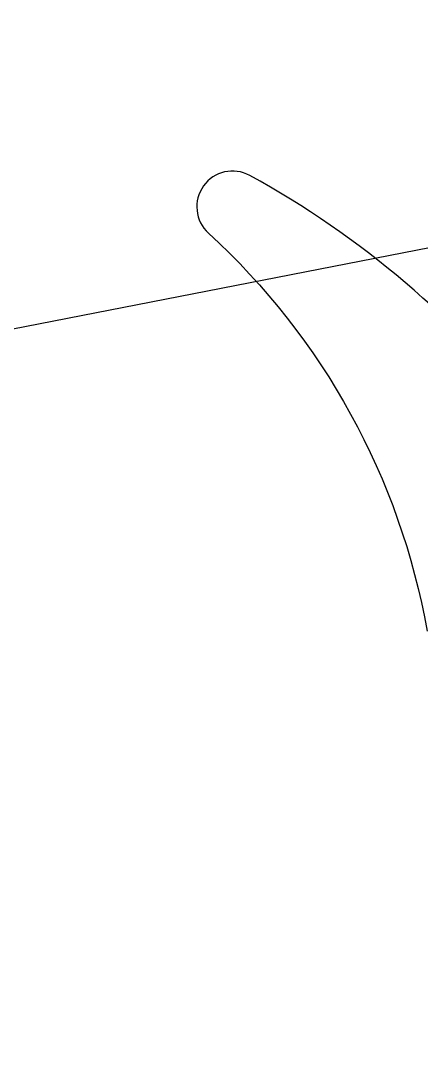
# Model space of a CAD drawing. Header units: millimetres. Extents: x 0 to 8967983, y -224399 to 13801.
# Drawn here: x 71335.67 to 71339.09, y -193465.4 to -193456.59 of the extents above; entities that cross this region are included whole.
import ezdxf

# ---------------------------------------------------------------- set-up
doc = ezdxf.new("R2010")
doc.units = ezdxf.units.MM
doc.header["$LTSCALE"] = 10
doc.layers.add('Архитектура', color=251, linetype='Continuous')

msp = doc.modelspace()

# ---------------------------------------------------------------- linework, layer by layer
at = {"layer": 'Архитектура', "lineweight": 25, "transparency": 33554684}
msp.add_line((71344.1286, -193457.5666), (69289.4147, -193858.3668), dxfattribs=at)
msp.add_line((71344.1286, -193457.5666), (69289.4147, -193858.3668), dxfattribs=at)
msp.add_line((71344.1286, -193457.5666), (69289.4147, -193858.3668), dxfattribs=at)
msp.add_line((71344.1286, -193457.5666), (69289.4147, -193858.3668), dxfattribs=at)
msp.add_line((71344.1286, -193457.5666), (69289.4147, -193858.3668), dxfattribs=at)
msp.add_line((71344.1286, -193457.5666), (69289.4147, -193858.3668), dxfattribs=at)
msp.add_line((71344.1286, -193457.5666), (69289.4147, -193858.3668), dxfattribs=at)
msp.add_line((71344.1286, -193457.5666), (69289.4147, -193858.3668), dxfattribs=at)
msp.add_line((71344.1286, -193457.5666), (69289.4147, -193858.3668), dxfattribs=at)
msp.add_line((71344.1286, -193457.5666), (69289.4147, -193858.3668), dxfattribs=at)
msp.add_line((71344.1286, -193457.5666), (69289.4147, -193858.3668), dxfattribs=at)
msp.add_line((71344.1286, -193457.5666), (69289.4147, -193858.3668), dxfattribs=at)
msp.add_line((71344.1286, -193457.5666), (69289.4147, -193858.3668), dxfattribs=at)
msp.add_line((71344.1286, -193457.5666), (69289.4147, -193858.3668), dxfattribs=at)
msp.add_line((71344.1286, -193457.5666), (69289.4147, -193858.3668), dxfattribs=at)
msp.add_line((71344.1286, -193457.5666), (69289.4147, -193858.3668), dxfattribs=at)
msp.add_line((71344.1286, -193457.5666), (69289.4147, -193858.3668), dxfattribs=at)
msp.add_line((71344.1286, -193457.5666), (69289.4147, -193858.3668), dxfattribs=at)
msp.add_line((71344.1286, -193457.5666), (69289.4147, -193858.3668), dxfattribs=at)
msp.add_line((71344.1286, -193457.5666), (69289.4147, -193858.3668), dxfattribs=at)
msp.add_line((71344.1286, -193457.5666), (69289.4147, -193858.3668), dxfattribs=at)
msp.add_line((71344.1286, -193457.5666), (69289.4147, -193858.3668), dxfattribs=at)
msp.add_line((71344.1286, -193457.5666), (69289.4147, -193858.3668), dxfattribs=at)
msp.add_line((71344.1286, -193457.5666), (69289.4147, -193858.3668), dxfattribs=at)
msp.add_line((71344.1286, -193457.5666), (69289.4147, -193858.3668), dxfattribs=at)
msp.add_line((71344.1286, -193457.5666), (69289.4147, -193858.3668), dxfattribs=at)
msp.add_line((71344.1286, -193457.5666), (69289.4147, -193858.3668), dxfattribs=at)
msp.add_line((71344.1286, -193457.5666), (69289.4147, -193858.3668), dxfattribs=at)
msp.add_line((71344.1286, -193457.5666), (69289.4147, -193858.3668), dxfattribs=at)
msp.add_line((71344.1286, -193457.5666), (69289.4147, -193858.3668), dxfattribs=at)
msp.add_line((71344.1286, -193457.5666), (69289.4147, -193858.3668), dxfattribs=at)
msp.add_line((71344.1286, -193457.5666), (69289.4147, -193858.3668), dxfattribs=at)
msp.add_line((71344.1286, -193457.5666), (69289.4147, -193858.3668), dxfattribs=at)
msp.add_line((71344.1286, -193457.5666), (69289.4147, -193858.3668), dxfattribs=at)
msp.add_line((71344.1286, -193457.5666), (69289.4147, -193858.3668), dxfattribs=at)
msp.add_line((71344.1286, -193457.5666), (69289.4147, -193858.3668), dxfattribs=at)
msp.add_line((71344.1286, -193457.5666), (69289.4147, -193858.3668), dxfattribs=at)
msp.add_line((71344.1286, -193457.5666), (69289.4147, -193858.3668), dxfattribs=at)
msp.add_line((71344.1286, -193457.5666), (69289.4147, -193858.3668), dxfattribs=at)
msp.add_line((71344.1286, -193457.5666), (69289.4147, -193858.3668), dxfattribs=at)
msp.add_line((71344.1286, -193457.5666), (69289.4147, -193858.3668), dxfattribs=at)
msp.add_line((71344.1286, -193457.5666), (69289.4147, -193858.3668), dxfattribs=at)
msp.add_line((71344.1286, -193457.5666), (69289.4147, -193858.3668), dxfattribs=at)
msp.add_line((71344.1286, -193457.5666), (69289.4147, -193858.3668), dxfattribs=at)
msp.add_line((71344.1286, -193457.5666), (69289.4147, -193858.3668), dxfattribs=at)
msp.add_line((71344.1286, -193457.5666), (69289.4147, -193858.3668), dxfattribs=at)
msp.add_line((71344.1286, -193457.5666), (69289.4147, -193858.3668), dxfattribs=at)
msp.add_line((71344.1286, -193457.5666), (69289.4147, -193858.3668), dxfattribs=at)
msp.add_line((71344.1286, -193457.5666), (69289.4147, -193858.3668), dxfattribs=at)
msp.add_line((71344.1286, -193457.5666), (69289.4147, -193858.3668), dxfattribs=at)
msp.add_line((71344.1286, -193457.5666), (69289.4147, -193858.3668), dxfattribs=at)
msp.add_line((71344.1286, -193457.5666), (69289.4147, -193858.3668), dxfattribs=at)
msp.add_line((71344.1286, -193457.5666), (69289.4147, -193858.3668), dxfattribs=at)
msp.add_line((71344.1286, -193457.5666), (69289.4147, -193858.3668), dxfattribs=at)
msp.add_line((71344.1286, -193457.5666), (69289.4147, -193858.3668), dxfattribs=at)
msp.add_line((71344.1286, -193457.5666), (69289.4147, -193858.3668), dxfattribs=at)
msp.add_line((71344.1286, -193457.5666), (69289.4147, -193858.3668), dxfattribs=at)
msp.add_line((71344.1286, -193457.5666), (69289.4147, -193858.3668), dxfattribs=at)
msp.add_line((71344.1286, -193457.5666), (69289.4147, -193858.3668), dxfattribs=at)
msp.add_line((71344.1286, -193457.5666), (69289.4147, -193858.3668), dxfattribs=at)
msp.add_line((71344.1286, -193457.5666), (69289.4147, -193858.3668), dxfattribs=at)
msp.add_line((71344.1286, -193457.5666), (69289.4147, -193858.3668), dxfattribs=at)
msp.add_line((71344.1286, -193457.5666), (69289.4147, -193858.3668), dxfattribs=at)
msp.add_line((71344.1286, -193457.5666), (69289.4147, -193858.3668), dxfattribs=at)
msp.add_line((71344.1286, -193457.5666), (69289.4147, -193858.3668), dxfattribs=at)
msp.add_line((71344.1286, -193457.5666), (69289.4147, -193858.3668), dxfattribs=at)
msp.add_line((71344.1286, -193457.5666), (69289.4147, -193858.3668), dxfattribs=at)
msp.add_line((71344.1286, -193457.5666), (69289.4147, -193858.3668), dxfattribs=at)
msp.add_line((71344.1286, -193457.5666), (69289.4147, -193858.3668), dxfattribs=at)
msp.add_line((71344.1286, -193457.5666), (69289.4147, -193858.3668), dxfattribs=at)
msp.add_line((71344.1286, -193457.5666), (69289.4147, -193858.3668), dxfattribs=at)
msp.add_line((71344.1286, -193457.5666), (69289.4147, -193858.3668), dxfattribs=at)
msp.add_line((71344.1286, -193457.5666), (69289.4147, -193858.3668), dxfattribs=at)
msp.add_line((71344.1286, -193457.5666), (69289.4147, -193858.3668), dxfattribs=at)
msp.add_line((71344.1286, -193457.5666), (69289.4147, -193858.3668), dxfattribs=at)
msp.add_line((71344.1286, -193457.5666), (69289.4147, -193858.3668), dxfattribs=at)
msp.add_line((71344.1286, -193457.5666), (69289.4147, -193858.3668), dxfattribs=at)
msp.add_line((71344.1286, -193457.5666), (69289.4147, -193858.3668), dxfattribs=at)
msp.add_line((71344.1286, -193457.5666), (69289.4147, -193858.3668), dxfattribs=at)
msp.add_line((71344.1286, -193457.5666), (69289.4147, -193858.3668), dxfattribs=at)
msp.add_line((71344.1286, -193457.5666), (69289.4147, -193858.3668), dxfattribs=at)
msp.add_line((71344.1286, -193457.5666), (69289.4147, -193858.3668), dxfattribs=at)
msp.add_line((71344.1286, -193457.5666), (69289.4147, -193858.3668), dxfattribs=at)
msp.add_line((71344.1286, -193457.5666), (69289.4147, -193858.3668), dxfattribs=at)
msp.add_line((71344.1286, -193457.5666), (69289.4147, -193858.3668), dxfattribs=at)
msp.add_line((71344.1286, -193457.5666), (69289.4147, -193858.3668), dxfattribs=at)
msp.add_line((71344.1286, -193457.5666), (69289.4147, -193858.3668), dxfattribs=at)
msp.add_line((71344.1286, -193457.5666), (69289.4147, -193858.3668), dxfattribs=at)
msp.add_line((71344.1286, -193457.5666), (69289.4147, -193858.3668), dxfattribs=at)
msp.add_line((71344.1286, -193457.5666), (69289.4147, -193858.3668), dxfattribs=at)
msp.add_line((71344.1286, -193457.5666), (69289.4147, -193858.3668), dxfattribs=at)
msp.add_line((71344.1286, -193457.5666), (69289.4147, -193858.3668), dxfattribs=at)
msp.add_line((71344.1286, -193457.5666), (69289.4147, -193858.3668), dxfattribs=at)
msp.add_line((71344.1286, -193457.5666), (69289.4147, -193858.3668), dxfattribs=at)
msp.add_line((71344.1286, -193457.5666), (69289.4147, -193858.3668), dxfattribs=at)
msp.add_line((71344.1286, -193457.5666), (69289.4147, -193858.3668), dxfattribs=at)
msp.add_line((71344.1286, -193457.5666), (69289.4147, -193858.3668), dxfattribs=at)
msp.add_line((71344.1286, -193457.5666), (69289.4147, -193858.3668), dxfattribs=at)
msp.add_line((71344.1286, -193457.5666), (69289.4147, -193858.3668), dxfattribs=at)
msp.add_line((71344.1286, -193457.5666), (69289.4147, -193858.3668), dxfattribs=at)
msp.add_line((71344.1286, -193457.5666), (69289.4147, -193858.3668), dxfattribs=at)
msp.add_line((71344.1286, -193457.5666), (69289.4147, -193858.3668), dxfattribs=at)
msp.add_line((71344.1286, -193457.5666), (69289.4147, -193858.3668), dxfattribs=at)
msp.add_line((71344.1286, -193457.5666), (69289.4147, -193858.3668), dxfattribs=at)
msp.add_line((71344.1286, -193457.5666), (69289.4147, -193858.3668), dxfattribs=at)
msp.add_line((71344.1286, -193457.5666), (69289.4147, -193858.3668), dxfattribs=at)
msp.add_line((71344.1286, -193457.5666), (69289.4147, -193858.3668), dxfattribs=at)
msp.add_line((71344.1286, -193457.5666), (69289.4147, -193858.3668), dxfattribs=at)
msp.add_line((71344.1286, -193457.5666), (69289.4147, -193858.3668), dxfattribs=at)
msp.add_line((71344.1286, -193457.5666), (69289.4147, -193858.3668), dxfattribs=at)
msp.add_line((71344.1286, -193457.5666), (69289.4147, -193858.3668), dxfattribs=at)
msp.add_line((71344.1286, -193457.5666), (69289.4147, -193858.3668), dxfattribs=at)
msp.add_line((71344.1286, -193457.5666), (69289.4147, -193858.3668), dxfattribs=at)
msp.add_line((71344.1286, -193457.5666), (69289.4147, -193858.3668), dxfattribs=at)
msp.add_line((71344.1286, -193457.5666), (69289.4147, -193858.3668), dxfattribs=at)
msp.add_line((71344.1286, -193457.5666), (69289.4147, -193858.3668), dxfattribs=at)
msp.add_line((71344.1286, -193457.5666), (69289.4147, -193858.3668), dxfattribs=at)
msp.add_line((71344.1286, -193457.5666), (69289.4147, -193858.3668), dxfattribs=at)
msp.add_line((71344.1286, -193457.5666), (69289.4147, -193858.3668), dxfattribs=at)
msp.add_line((71344.1286, -193457.5666), (69289.4147, -193858.3668), dxfattribs=at)
msp.add_line((71344.1286, -193457.5666), (69289.4147, -193858.3668), dxfattribs=at)
msp.add_line((71344.1286, -193457.5666), (69289.4147, -193858.3668), dxfattribs=at)
msp.add_line((71344.1286, -193457.5666), (69289.4147, -193858.3668), dxfattribs=at)
msp.add_line((71344.1286, -193457.5666), (69289.4147, -193858.3668), dxfattribs=at)
msp.add_line((71344.1286, -193457.5666), (69289.4147, -193858.3668), dxfattribs=at)
msp.add_line((71344.1286, -193457.5666), (69289.4147, -193858.3668), dxfattribs=at)
msp.add_line((71344.1286, -193457.5666), (69289.4147, -193858.3668), dxfattribs=at)
msp.add_line((71344.1286, -193457.5666), (69289.4147, -193858.3668), dxfattribs=at)
msp.add_line((71344.1286, -193457.5666), (69289.4147, -193858.3668), dxfattribs=at)
msp.add_line((71344.1286, -193457.5666), (69289.4147, -193858.3668), dxfattribs=at)
msp.add_line((71344.1286, -193457.5666), (69289.4147, -193858.3668), dxfattribs=at)
msp.add_line((71344.1286, -193457.5666), (69289.4147, -193858.3668), dxfattribs=at)
msp.add_line((71344.1286, -193457.5666), (69289.4147, -193858.3668), dxfattribs=at)
msp.add_line((71344.1286, -193457.5666), (69289.4147, -193858.3668), dxfattribs=at)
msp.add_line((71344.1286, -193457.5666), (69289.4147, -193858.3668), dxfattribs=at)
msp.add_line((71344.1286, -193457.5666), (69289.4147, -193858.3668), dxfattribs=at)
msp.add_line((71344.1286, -193457.5666), (69289.4147, -193858.3668), dxfattribs=at)
msp.add_line((71344.1286, -193457.5666), (69289.4147, -193858.3668), dxfattribs=at)
msp.add_line((71344.1286, -193457.5666), (69289.4147, -193858.3668), dxfattribs=at)
msp.add_line((71344.1286, -193457.5666), (69289.4147, -193858.3668), dxfattribs=at)
msp.add_line((71344.1286, -193457.5666), (69289.4147, -193858.3668), dxfattribs=at)
msp.add_line((71344.1286, -193457.5666), (69289.4147, -193858.3668), dxfattribs=at)
msp.add_line((71344.1286, -193457.5666), (69289.4147, -193858.3668), dxfattribs=at)
msp.add_line((71344.1286, -193457.5666), (69289.4147, -193858.3668), dxfattribs=at)
msp.add_line((71344.1286, -193457.5666), (69289.4147, -193858.3668), dxfattribs=at)
msp.add_line((71344.1286, -193457.5666), (69289.4147, -193858.3668), dxfattribs=at)
msp.add_line((71344.1286, -193457.5666), (69289.4147, -193858.3668), dxfattribs=at)
msp.add_line((71344.1286, -193457.5666), (69289.4147, -193858.3668), dxfattribs=at)
msp.add_line((71344.1286, -193457.5666), (69289.4147, -193858.3668), dxfattribs=at)
msp.add_line((71344.1286, -193457.5666), (69289.4147, -193858.3668), dxfattribs=at)
msp.add_line((71344.1286, -193457.5666), (69289.4147, -193858.3668), dxfattribs=at)
msp.add_line((71344.1286, -193457.5666), (69289.4147, -193858.3668), dxfattribs=at)
msp.add_line((71344.1286, -193457.5666), (69289.4147, -193858.3668), dxfattribs=at)
msp.add_line((71344.1286, -193457.5666), (69289.4147, -193858.3668), dxfattribs=at)
msp.add_line((71344.1286, -193457.5666), (69289.4147, -193858.3668), dxfattribs=at)
msp.add_line((71344.1286, -193457.5666), (69289.4147, -193858.3668), dxfattribs=at)
msp.add_line((71344.1286, -193457.5666), (69289.4147, -193858.3668), dxfattribs=at)
msp.add_line((71344.1286, -193457.5666), (69289.4147, -193858.3668), dxfattribs=at)
msp.add_line((71344.1286, -193457.5666), (69289.4147, -193858.3668), dxfattribs=at)
msp.add_line((71344.1286, -193457.5666), (69289.4147, -193858.3668), dxfattribs=at)
msp.add_line((71344.1286, -193457.5666), (69289.4147, -193858.3668), dxfattribs=at)
msp.add_line((71344.1286, -193457.5666), (69289.4147, -193858.3668), dxfattribs=at)
msp.add_line((71344.1286, -193457.5666), (69289.4147, -193858.3668), dxfattribs=at)
msp.add_line((71344.1286, -193457.5666), (69289.4147, -193858.3668), dxfattribs=at)
msp.add_line((71344.1286, -193457.5666), (69289.4147, -193858.3668), dxfattribs=at)
msp.add_line((71344.1286, -193457.5666), (69289.4147, -193858.3668), dxfattribs=at)
msp.add_line((71344.1286, -193457.5666), (69289.4147, -193858.3668), dxfattribs=at)
msp.add_line((71344.1286, -193457.5666), (69289.4147, -193858.3668), dxfattribs=at)
msp.add_line((71344.1286, -193457.5666), (69289.4147, -193858.3668), dxfattribs=at)
msp.add_line((71344.1286, -193457.5666), (69289.4147, -193858.3668), dxfattribs=at)
msp.add_line((71344.1286, -193457.5666), (69289.4147, -193858.3668), dxfattribs=at)
msp.add_line((71344.1286, -193457.5666), (69289.4147, -193858.3668), dxfattribs=at)
msp.add_line((71344.1286, -193457.5666), (69289.4147, -193858.3668), dxfattribs=at)
msp.add_line((71344.1286, -193457.5666), (69289.4147, -193858.3668), dxfattribs=at)
msp.add_line((71344.1286, -193457.5666), (69289.4147, -193858.3668), dxfattribs=at)
msp.add_line((71344.1286, -193457.5666), (69289.4147, -193858.3668), dxfattribs=at)
msp.add_line((71344.1286, -193457.5666), (69289.4147, -193858.3668), dxfattribs=at)
msp.add_line((71344.1286, -193457.5666), (69289.4147, -193858.3668), dxfattribs=at)
msp.add_line((71344.1286, -193457.5666), (69289.4147, -193858.3668), dxfattribs=at)
msp.add_line((71344.1286, -193457.5666), (69289.4147, -193858.3668), dxfattribs=at)
msp.add_line((71344.1286, -193457.5666), (69289.4147, -193858.3668), dxfattribs=at)
msp.add_line((71344.1286, -193457.5666), (69289.4147, -193858.3668), dxfattribs=at)
msp.add_line((71344.1286, -193457.5666), (69289.4147, -193858.3668), dxfattribs=at)
msp.add_line((71344.1286, -193457.5666), (69289.4147, -193858.3668), dxfattribs=at)
msp.add_line((71344.1286, -193457.5666), (69289.4147, -193858.3668), dxfattribs=at)
msp.add_line((71344.1286, -193457.5666), (69289.4147, -193858.3668), dxfattribs=at)
msp.add_line((71344.1286, -193457.5666), (69289.4147, -193858.3668), dxfattribs=at)
msp.add_line((71344.1286, -193457.5666), (69289.4147, -193858.3668), dxfattribs=at)
msp.add_line((71344.1286, -193457.5666), (69289.4147, -193858.3668), dxfattribs=at)
msp.add_line((71344.1286, -193457.5666), (69289.4147, -193858.3668), dxfattribs=at)
msp.add_line((71344.1286, -193457.5666), (69289.4147, -193858.3668), dxfattribs=at)
msp.add_line((71344.1286, -193457.5666), (69289.4147, -193858.3668), dxfattribs=at)
msp.add_line((71344.1286, -193457.5666), (69289.4147, -193858.3668), dxfattribs=at)
msp.add_line((71344.1286, -193457.5666), (69289.4147, -193858.3668), dxfattribs=at)
msp.add_line((71344.1286, -193457.5666), (69289.4147, -193858.3668), dxfattribs=at)
msp.add_line((71344.1286, -193457.5666), (69289.4147, -193858.3668), dxfattribs=at)
msp.add_line((71344.1286, -193457.5666), (69289.4147, -193858.3668), dxfattribs=at)
msp.add_line((71344.1286, -193457.5666), (69289.4147, -193858.3668), dxfattribs=at)
msp.add_line((71344.1286, -193457.5666), (69289.4147, -193858.3668), dxfattribs=at)
msp.add_line((71344.1286, -193457.5666), (69289.4147, -193858.3668), dxfattribs=at)
msp.add_line((71344.1286, -193457.5666), (69289.4147, -193858.3668), dxfattribs=at)
msp.add_line((71344.1286, -193457.5666), (69289.4147, -193858.3668), dxfattribs=at)
msp.add_line((71344.1286, -193457.5666), (69289.4147, -193858.3668), dxfattribs=at)
msp.add_line((71344.1286, -193457.5666), (69289.4147, -193858.3668), dxfattribs=at)
msp.add_line((71344.1286, -193457.5666), (69289.4147, -193858.3668), dxfattribs=at)
msp.add_line((71344.1286, -193457.5666), (69289.4147, -193858.3668), dxfattribs=at)
msp.add_line((71344.1286, -193457.5666), (69289.4147, -193858.3668), dxfattribs=at)
msp.add_line((71344.1286, -193457.5666), (69289.4147, -193858.3668), dxfattribs=at)
msp.add_line((71344.1286, -193457.5666), (69289.4147, -193858.3668), dxfattribs=at)
msp.add_line((71344.1286, -193457.5666), (69289.4147, -193858.3668), dxfattribs=at)
msp.add_line((71344.1286, -193457.5666), (69289.4147, -193858.3668), dxfattribs=at)
msp.add_line((71344.1286, -193457.5666), (69289.4147, -193858.3668), dxfattribs=at)
msp.add_lwpolyline([(71340.0699, -193459.9928, 0.101403), (71337.6265, -193457.917, 0.887085), (71337.274, -193458.4091, -0.164997), (71339.1412, -193461.8072)], format="xyb", dxfattribs=at)
msp.add_lwpolyline([(71340.0699, -193459.9928, 0.101403), (71337.6265, -193457.917, 0.887085), (71337.274, -193458.4091, -0.164997), (71339.1412, -193461.8072)], format="xyb", dxfattribs=at)
msp.add_lwpolyline([(71340.0699, -193459.9928, 0.101403), (71337.6265, -193457.917, 0.887085), (71337.274, -193458.4091, -0.164997), (71339.1412, -193461.8072)], format="xyb", dxfattribs=at)
msp.add_lwpolyline([(71340.0699, -193459.9928, 0.101403), (71337.6265, -193457.917, 0.887085), (71337.274, -193458.4091, -0.164997), (71339.1412, -193461.8072)], format="xyb", dxfattribs=at)
msp.add_lwpolyline([(71340.0699, -193459.9928, 0.101403), (71337.6265, -193457.917, 0.887085), (71337.274, -193458.4091, -0.164997), (71339.1412, -193461.8072)], format="xyb", dxfattribs=at)
msp.add_lwpolyline([(71340.0699, -193459.9928, 0.101403), (71337.6265, -193457.917, 0.887085), (71337.274, -193458.4091, -0.164997), (71339.1412, -193461.8072)], format="xyb", dxfattribs=at)
msp.add_lwpolyline([(71340.0699, -193459.9928, 0.101403), (71337.6265, -193457.917, 0.887085), (71337.274, -193458.4091, -0.164997), (71339.1412, -193461.8072)], format="xyb", dxfattribs=at)
msp.add_lwpolyline([(71340.0699, -193459.9928, 0.101403), (71337.6265, -193457.917, 0.887085), (71337.274, -193458.4091, -0.164997), (71339.1412, -193461.8072)], format="xyb", dxfattribs=at)
msp.add_lwpolyline([(71340.0699, -193459.9928, 0.101403), (71337.6265, -193457.917, 0.887085), (71337.274, -193458.4091, -0.164997), (71339.1412, -193461.8072)], format="xyb", dxfattribs=at)
msp.add_lwpolyline([(71340.0699, -193459.9928, 0.101403), (71337.6265, -193457.917, 0.887085), (71337.274, -193458.4091, -0.164997), (71339.1412, -193461.8072)], format="xyb", dxfattribs=at)
msp.add_lwpolyline([(71340.0699, -193459.9928, 0.101403), (71337.6265, -193457.917, 0.887085), (71337.274, -193458.4091, -0.164997), (71339.1412, -193461.8072)], format="xyb", dxfattribs=at)
msp.add_lwpolyline([(71340.0699, -193459.9928, 0.101403), (71337.6265, -193457.917, 0.887085), (71337.274, -193458.4091, -0.164997), (71339.1412, -193461.8072)], format="xyb", dxfattribs=at)
msp.add_lwpolyline([(71340.0699, -193459.9928, 0.101403), (71337.6265, -193457.917, 0.887085), (71337.274, -193458.4091, -0.164997), (71339.1412, -193461.8072)], format="xyb", dxfattribs=at)
msp.add_lwpolyline([(71340.0699, -193459.9928, 0.101403), (71337.6265, -193457.917, 0.887085), (71337.274, -193458.4091, -0.164997), (71339.1412, -193461.8072)], format="xyb", dxfattribs=at)
msp.add_lwpolyline([(71340.0699, -193459.9928, 0.101403), (71337.6265, -193457.917, 0.887085), (71337.274, -193458.4091, -0.164997), (71339.1412, -193461.8072)], format="xyb", dxfattribs=at)
msp.add_lwpolyline([(71340.0699, -193459.9928, 0.101403), (71337.6265, -193457.917, 0.887085), (71337.274, -193458.4091, -0.164997), (71339.1412, -193461.8072)], format="xyb", dxfattribs=at)
msp.add_lwpolyline([(71340.0699, -193459.9928, 0.101403), (71337.6265, -193457.917, 0.887085), (71337.274, -193458.4091, -0.164997), (71339.1412, -193461.8072)], format="xyb", dxfattribs=at)
msp.add_lwpolyline([(71340.0699, -193459.9928, 0.101403), (71337.6265, -193457.917, 0.887085), (71337.274, -193458.4091, -0.164997), (71339.1412, -193461.8072)], format="xyb", dxfattribs=at)
msp.add_lwpolyline([(71340.0699, -193459.9928, 0.101403), (71337.6265, -193457.917, 0.887085), (71337.274, -193458.4091, -0.164997), (71339.1412, -193461.8072)], format="xyb", dxfattribs=at)
msp.add_lwpolyline([(71340.0699, -193459.9928, 0.101403), (71337.6265, -193457.917, 0.887085), (71337.274, -193458.4091, -0.164997), (71339.1412, -193461.8072)], format="xyb", dxfattribs=at)
msp.add_lwpolyline([(71340.0699, -193459.9928, 0.101403), (71337.6265, -193457.917, 0.887085), (71337.274, -193458.4091, -0.164997), (71339.1412, -193461.8072)], format="xyb", dxfattribs=at)
msp.add_lwpolyline([(71340.0699, -193459.9928, 0.101403), (71337.6265, -193457.917, 0.887085), (71337.274, -193458.4091, -0.164997), (71339.1412, -193461.8072)], format="xyb", dxfattribs=at)
msp.add_lwpolyline([(71340.0699, -193459.9928, 0.101403), (71337.6265, -193457.917, 0.887085), (71337.274, -193458.4091, -0.164997), (71339.1412, -193461.8072)], format="xyb", dxfattribs=at)
msp.add_lwpolyline([(71340.0699, -193459.9928, 0.101403), (71337.6265, -193457.917, 0.887085), (71337.274, -193458.4091, -0.164997), (71339.1412, -193461.8072)], format="xyb", dxfattribs=at)
msp.add_lwpolyline([(71340.0699, -193459.9928, 0.101403), (71337.6265, -193457.917, 0.887085), (71337.274, -193458.4091, -0.164997), (71339.1412, -193461.8072)], format="xyb", dxfattribs=at)
msp.add_lwpolyline([(71340.0699, -193459.9928, 0.101403), (71337.6265, -193457.917, 0.887085), (71337.274, -193458.4091, -0.164997), (71339.1412, -193461.8072)], format="xyb", dxfattribs=at)
msp.add_lwpolyline([(71340.0699, -193459.9928, 0.101403), (71337.6265, -193457.917, 0.887085), (71337.274, -193458.4091, -0.164997), (71339.1412, -193461.8072)], format="xyb", dxfattribs=at)
msp.add_lwpolyline([(71340.0699, -193459.9928, 0.101403), (71337.6265, -193457.917, 0.887085), (71337.274, -193458.4091, -0.164997), (71339.1412, -193461.8072)], format="xyb", dxfattribs=at)
msp.add_lwpolyline([(71340.0699, -193459.9928, 0.101403), (71337.6265, -193457.917, 0.887085), (71337.274, -193458.4091, -0.164997), (71339.1412, -193461.8072)], format="xyb", dxfattribs=at)
msp.add_lwpolyline([(71340.0699, -193459.9928, 0.101403), (71337.6265, -193457.917, 0.887085), (71337.274, -193458.4091, -0.164997), (71339.1412, -193461.8072)], format="xyb", dxfattribs=at)
msp.add_lwpolyline([(71340.0699, -193459.9928, 0.101403), (71337.6265, -193457.917, 0.887085), (71337.274, -193458.4091, -0.164997), (71339.1412, -193461.8072)], format="xyb", dxfattribs=at)
msp.add_lwpolyline([(71340.0699, -193459.9928, 0.101403), (71337.6265, -193457.917, 0.887085), (71337.274, -193458.4091, -0.164997), (71339.1412, -193461.8072)], format="xyb", dxfattribs=at)
msp.add_lwpolyline([(71340.0699, -193459.9928, 0.101403), (71337.6265, -193457.917, 0.887085), (71337.274, -193458.4091, -0.164997), (71339.1412, -193461.8072)], format="xyb", dxfattribs=at)
msp.add_lwpolyline([(71340.0699, -193459.9928, 0.101403), (71337.6265, -193457.917, 0.887085), (71337.274, -193458.4091, -0.164997), (71339.1412, -193461.8072)], format="xyb", dxfattribs=at)
msp.add_lwpolyline([(71340.0699, -193459.9928, 0.101403), (71337.6265, -193457.917, 0.887085), (71337.274, -193458.4091, -0.164997), (71339.1412, -193461.8072)], format="xyb", dxfattribs=at)
msp.add_lwpolyline([(71340.0699, -193459.9928, 0.101403), (71337.6265, -193457.917, 0.887085), (71337.274, -193458.4091, -0.164997), (71339.1412, -193461.8072)], format="xyb", dxfattribs=at)
msp.add_lwpolyline([(71340.0699, -193459.9928, 0.101403), (71337.6265, -193457.917, 0.887085), (71337.274, -193458.4091, -0.164997), (71339.1412, -193461.8072)], format="xyb", dxfattribs=at)
msp.add_lwpolyline([(71340.0699, -193459.9928, 0.101403), (71337.6265, -193457.917, 0.887085), (71337.274, -193458.4091, -0.164997), (71339.1412, -193461.8072)], format="xyb", dxfattribs=at)
msp.add_lwpolyline([(71340.0699, -193459.9928, 0.101403), (71337.6265, -193457.917, 0.887085), (71337.274, -193458.4091, -0.164997), (71339.1412, -193461.8072)], format="xyb", dxfattribs=at)
msp.add_lwpolyline([(71340.0699, -193459.9928, 0.101403), (71337.6265, -193457.917, 0.887085), (71337.274, -193458.4091, -0.164997), (71339.1412, -193461.8072)], format="xyb", dxfattribs=at)
msp.add_lwpolyline([(71340.0699, -193459.9928, 0.101403), (71337.6265, -193457.917, 0.887085), (71337.274, -193458.4091, -0.164997), (71339.1412, -193461.8072)], format="xyb", dxfattribs=at)
msp.add_lwpolyline([(71340.0699, -193459.9928, 0.101403), (71337.6265, -193457.917, 0.887085), (71337.274, -193458.4091, -0.164997), (71339.1412, -193461.8072)], format="xyb", dxfattribs=at)
msp.add_lwpolyline([(71340.0699, -193459.9928, 0.101403), (71337.6265, -193457.917, 0.887085), (71337.274, -193458.4091, -0.164997), (71339.1412, -193461.8072)], format="xyb", dxfattribs=at)
msp.add_lwpolyline([(71340.0699, -193459.9928, 0.101403), (71337.6265, -193457.917, 0.887085), (71337.274, -193458.4091, -0.164997), (71339.1412, -193461.8072)], format="xyb", dxfattribs=at)
msp.add_lwpolyline([(71340.0699, -193459.9928, 0.101403), (71337.6265, -193457.917, 0.887085), (71337.274, -193458.4091, -0.164997), (71339.1412, -193461.8072)], format="xyb", dxfattribs=at)
msp.add_lwpolyline([(71340.0699, -193459.9928, 0.101403), (71337.6265, -193457.917, 0.887085), (71337.274, -193458.4091, -0.164997), (71339.1412, -193461.8072)], format="xyb", dxfattribs=at)
msp.add_lwpolyline([(71340.0699, -193459.9928, 0.101403), (71337.6265, -193457.917, 0.887085), (71337.274, -193458.4091, -0.164997), (71339.1412, -193461.8072)], format="xyb", dxfattribs=at)
msp.add_lwpolyline([(71340.0699, -193459.9928, 0.101403), (71337.6265, -193457.917, 0.887085), (71337.274, -193458.4091, -0.164997), (71339.1412, -193461.8072)], format="xyb", dxfattribs=at)
msp.add_lwpolyline([(71340.0699, -193459.9928, 0.101403), (71337.6265, -193457.917, 0.887085), (71337.274, -193458.4091, -0.164997), (71339.1412, -193461.8072)], format="xyb", dxfattribs=at)
msp.add_lwpolyline([(71340.0699, -193459.9928, 0.101403), (71337.6265, -193457.917, 0.887085), (71337.274, -193458.4091, -0.164997), (71339.1412, -193461.8072)], format="xyb", dxfattribs=at)
msp.add_lwpolyline([(71340.0699, -193459.9928, 0.101403), (71337.6265, -193457.917, 0.887085), (71337.274, -193458.4091, -0.164997), (71339.1412, -193461.8072)], format="xyb", dxfattribs=at)
msp.add_lwpolyline([(71340.0699, -193459.9928, 0.101403), (71337.6265, -193457.917, 0.887085), (71337.274, -193458.4091, -0.164997), (71339.1412, -193461.8072)], format="xyb", dxfattribs=at)
msp.add_lwpolyline([(71340.0699, -193459.9928, 0.101403), (71337.6265, -193457.917, 0.887085), (71337.274, -193458.4091, -0.164997), (71339.1412, -193461.8072)], format="xyb", dxfattribs=at)
msp.add_lwpolyline([(71340.0699, -193459.9928, 0.101403), (71337.6265, -193457.917, 0.887085), (71337.274, -193458.4091, -0.164997), (71339.1412, -193461.8072)], format="xyb", dxfattribs=at)
msp.add_lwpolyline([(71340.0699, -193459.9928, 0.101403), (71337.6265, -193457.917, 0.887085), (71337.274, -193458.4091, -0.164997), (71339.1412, -193461.8072)], format="xyb", dxfattribs=at)
msp.add_lwpolyline([(71340.0699, -193459.9928, 0.101403), (71337.6265, -193457.917, 0.887085), (71337.274, -193458.4091, -0.164997), (71339.1412, -193461.8072)], format="xyb", dxfattribs=at)
msp.add_lwpolyline([(71340.0699, -193459.9928, 0.101403), (71337.6265, -193457.917, 0.887085), (71337.274, -193458.4091, -0.164997), (71339.1412, -193461.8072)], format="xyb", dxfattribs=at)
msp.add_lwpolyline([(71340.0699, -193459.9928, 0.101403), (71337.6265, -193457.917, 0.887085), (71337.274, -193458.4091, -0.164997), (71339.1412, -193461.8072)], format="xyb", dxfattribs=at)
msp.add_lwpolyline([(71340.0699, -193459.9928, 0.101403), (71337.6265, -193457.917, 0.887085), (71337.274, -193458.4091, -0.164997), (71339.1412, -193461.8072)], format="xyb", dxfattribs=at)
msp.add_lwpolyline([(71340.0699, -193459.9928, 0.101403), (71337.6265, -193457.917, 0.887085), (71337.274, -193458.4091, -0.164997), (71339.1412, -193461.8072)], format="xyb", dxfattribs=at)
msp.add_lwpolyline([(71340.0699, -193459.9928, 0.101403), (71337.6265, -193457.917, 0.887085), (71337.274, -193458.4091, -0.164997), (71339.1412, -193461.8072)], format="xyb", dxfattribs=at)
msp.add_lwpolyline([(71340.0699, -193459.9928, 0.101403), (71337.6265, -193457.917, 0.887085), (71337.274, -193458.4091, -0.164997), (71339.1412, -193461.8072)], format="xyb", dxfattribs=at)
msp.add_lwpolyline([(71340.0699, -193459.9928, 0.101403), (71337.6265, -193457.917, 0.887085), (71337.274, -193458.4091, -0.164997), (71339.1412, -193461.8072)], format="xyb", dxfattribs=at)
msp.add_lwpolyline([(71340.0699, -193459.9928, 0.101403), (71337.6265, -193457.917, 0.887085), (71337.274, -193458.4091, -0.164997), (71339.1412, -193461.8072)], format="xyb", dxfattribs=at)
msp.add_lwpolyline([(71340.0699, -193459.9928, 0.101403), (71337.6265, -193457.917, 0.887085), (71337.274, -193458.4091, -0.164997), (71339.1412, -193461.8072)], format="xyb", dxfattribs=at)
msp.add_lwpolyline([(71340.0699, -193459.9928, 0.101403), (71337.6265, -193457.917, 0.887085), (71337.274, -193458.4091, -0.164997), (71339.1412, -193461.8072)], format="xyb", dxfattribs=at)
msp.add_lwpolyline([(71340.0699, -193459.9928, 0.101403), (71337.6265, -193457.917, 0.887085), (71337.274, -193458.4091, -0.164997), (71339.1412, -193461.8072)], format="xyb", dxfattribs=at)
msp.add_lwpolyline([(71340.0699, -193459.9928, 0.101403), (71337.6265, -193457.917, 0.887085), (71337.274, -193458.4091, -0.164997), (71339.1412, -193461.8072)], format="xyb", dxfattribs=at)
msp.add_lwpolyline([(71340.0699, -193459.9928, 0.101403), (71337.6265, -193457.917, 0.887085), (71337.274, -193458.4091, -0.164997), (71339.1412, -193461.8072)], format="xyb", dxfattribs=at)
msp.add_lwpolyline([(71340.0699, -193459.9928, 0.101403), (71337.6265, -193457.917, 0.887085), (71337.274, -193458.4091, -0.164997), (71339.1412, -193461.8072)], format="xyb", dxfattribs=at)
msp.add_lwpolyline([(71340.0699, -193459.9928, 0.101403), (71337.6265, -193457.917, 0.887085), (71337.274, -193458.4091, -0.164997), (71339.1412, -193461.8072)], format="xyb", dxfattribs=at)
msp.add_lwpolyline([(71340.0699, -193459.9928, 0.101403), (71337.6265, -193457.917, 0.887085), (71337.274, -193458.4091, -0.164997), (71339.1412, -193461.8072)], format="xyb", dxfattribs=at)
msp.add_lwpolyline([(71340.0699, -193459.9928, 0.101403), (71337.6265, -193457.917, 0.887085), (71337.274, -193458.4091, -0.164997), (71339.1412, -193461.8072)], format="xyb", dxfattribs=at)
msp.add_lwpolyline([(71340.0699, -193459.9928, 0.101403), (71337.6265, -193457.917, 0.887085), (71337.274, -193458.4091, -0.164997), (71339.1412, -193461.8072)], format="xyb", dxfattribs=at)
msp.add_lwpolyline([(71340.0699, -193459.9928, 0.101403), (71337.6265, -193457.917, 0.887085), (71337.274, -193458.4091, -0.164997), (71339.1412, -193461.8072)], format="xyb", dxfattribs=at)
msp.add_lwpolyline([(71340.0699, -193459.9928, 0.101403), (71337.6265, -193457.917, 0.887085), (71337.274, -193458.4091, -0.164997), (71339.1412, -193461.8072)], format="xyb", dxfattribs=at)
msp.add_lwpolyline([(71340.0699, -193459.9928, 0.101403), (71337.6265, -193457.917, 0.887085), (71337.274, -193458.4091, -0.164997), (71339.1412, -193461.8072)], format="xyb", dxfattribs=at)
msp.add_lwpolyline([(71340.0699, -193459.9928, 0.101403), (71337.6265, -193457.917, 0.887085), (71337.274, -193458.4091, -0.164997), (71339.1412, -193461.8072)], format="xyb", dxfattribs=at)
msp.add_lwpolyline([(71340.0699, -193459.9928, 0.101403), (71337.6265, -193457.917, 0.887085), (71337.274, -193458.4091, -0.164997), (71339.1412, -193461.8072)], format="xyb", dxfattribs=at)
msp.add_lwpolyline([(71340.0699, -193459.9928, 0.101403), (71337.6265, -193457.917, 0.887085), (71337.274, -193458.4091, -0.164997), (71339.1412, -193461.8072)], format="xyb", dxfattribs=at)
msp.add_lwpolyline([(71340.0699, -193459.9928, 0.101403), (71337.6265, -193457.917, 0.887085), (71337.274, -193458.4091, -0.164997), (71339.1412, -193461.8072)], format="xyb", dxfattribs=at)
msp.add_lwpolyline([(71340.0699, -193459.9928, 0.101403), (71337.6265, -193457.917, 0.887085), (71337.274, -193458.4091, -0.164997), (71339.1412, -193461.8072)], format="xyb", dxfattribs=at)
msp.add_lwpolyline([(71340.0699, -193459.9928, 0.101403), (71337.6265, -193457.917, 0.887085), (71337.274, -193458.4091, -0.164997), (71339.1412, -193461.8072)], format="xyb", dxfattribs=at)
msp.add_lwpolyline([(71340.0699, -193459.9928, 0.101403), (71337.6265, -193457.917, 0.887085), (71337.274, -193458.4091, -0.164997), (71339.1412, -193461.8072)], format="xyb", dxfattribs=at)
msp.add_lwpolyline([(71340.0699, -193459.9928, 0.101403), (71337.6265, -193457.917, 0.887085), (71337.274, -193458.4091, -0.164997), (71339.1412, -193461.8072)], format="xyb", dxfattribs=at)
msp.add_lwpolyline([(71340.0699, -193459.9928, 0.101403), (71337.6265, -193457.917, 0.887085), (71337.274, -193458.4091, -0.164997), (71339.1412, -193461.8072)], format="xyb", dxfattribs=at)
msp.add_lwpolyline([(71340.0699, -193459.9928, 0.101403), (71337.6265, -193457.917, 0.887085), (71337.274, -193458.4091, -0.164997), (71339.1412, -193461.8072)], format="xyb", dxfattribs=at)
msp.add_lwpolyline([(71340.0699, -193459.9928, 0.101403), (71337.6265, -193457.917, 0.887085), (71337.274, -193458.4091, -0.164997), (71339.1412, -193461.8072)], format="xyb", dxfattribs=at)
msp.add_lwpolyline([(71340.0699, -193459.9928, 0.101403), (71337.6265, -193457.917, 0.887085), (71337.274, -193458.4091, -0.164997), (71339.1412, -193461.8072)], format="xyb", dxfattribs=at)
msp.add_lwpolyline([(71340.0699, -193459.9928, 0.101403), (71337.6265, -193457.917, 0.887085), (71337.274, -193458.4091, -0.164997), (71339.1412, -193461.8072)], format="xyb", dxfattribs=at)
msp.add_lwpolyline([(71340.0699, -193459.9928, 0.101403), (71337.6265, -193457.917, 0.887085), (71337.274, -193458.4091, -0.164997), (71339.1412, -193461.8072)], format="xyb", dxfattribs=at)
msp.add_lwpolyline([(71340.0699, -193459.9928, 0.101403), (71337.6265, -193457.917, 0.887085), (71337.274, -193458.4091, -0.164997), (71339.1412, -193461.8072)], format="xyb", dxfattribs=at)
msp.add_lwpolyline([(71340.0699, -193459.9928, 0.101403), (71337.6265, -193457.917, 0.887085), (71337.274, -193458.4091, -0.164997), (71339.1412, -193461.8072)], format="xyb", dxfattribs=at)
msp.add_lwpolyline([(71340.0699, -193459.9928, 0.101403), (71337.6265, -193457.917, 0.887085), (71337.274, -193458.4091, -0.164997), (71339.1412, -193461.8072)], format="xyb", dxfattribs=at)
msp.add_lwpolyline([(71340.0699, -193459.9928, 0.101403), (71337.6265, -193457.917, 0.887085), (71337.274, -193458.4091, -0.164997), (71339.1412, -193461.8072)], format="xyb", dxfattribs=at)
msp.add_lwpolyline([(71340.0699, -193459.9928, 0.101403), (71337.6265, -193457.917, 0.887085), (71337.274, -193458.4091, -0.164997), (71339.1412, -193461.8072)], format="xyb", dxfattribs=at)
msp.add_lwpolyline([(71340.0699, -193459.9928, 0.101403), (71337.6265, -193457.917, 0.887085), (71337.274, -193458.4091, -0.164997), (71339.1412, -193461.8072)], format="xyb", dxfattribs=at)
msp.add_lwpolyline([(71340.0699, -193459.9928, 0.101403), (71337.6265, -193457.917, 0.887085), (71337.274, -193458.4091, -0.164997), (71339.1412, -193461.8072)], format="xyb", dxfattribs=at)
msp.add_lwpolyline([(71340.0699, -193459.9928, 0.101403), (71337.6265, -193457.917, 0.887085), (71337.274, -193458.4091, -0.164997), (71339.1412, -193461.8072)], format="xyb", dxfattribs=at)
msp.add_lwpolyline([(71340.0699, -193459.9928, 0.101403), (71337.6265, -193457.917, 0.887085), (71337.274, -193458.4091, -0.164997), (71339.1412, -193461.8072)], format="xyb", dxfattribs=at)
msp.add_lwpolyline([(71340.0699, -193459.9928, 0.101403), (71337.6265, -193457.917, 0.887085), (71337.274, -193458.4091, -0.164997), (71339.1412, -193461.8072)], format="xyb", dxfattribs=at)
msp.add_lwpolyline([(71340.0699, -193459.9928, 0.101403), (71337.6265, -193457.917, 0.887085), (71337.274, -193458.4091, -0.164997), (71339.1412, -193461.8072)], format="xyb", dxfattribs=at)
msp.add_lwpolyline([(71340.0699, -193459.9928, 0.101403), (71337.6265, -193457.917, 0.887085), (71337.274, -193458.4091, -0.164997), (71339.1412, -193461.8072)], format="xyb", dxfattribs=at)
msp.add_lwpolyline([(71340.0699, -193459.9928, 0.101403), (71337.6265, -193457.917, 0.887085), (71337.274, -193458.4091, -0.164997), (71339.1412, -193461.8072)], format="xyb", dxfattribs=at)
msp.add_lwpolyline([(71340.0699, -193459.9928, 0.101403), (71337.6265, -193457.917, 0.887085), (71337.274, -193458.4091, -0.164997), (71339.1412, -193461.8072)], format="xyb", dxfattribs=at)
msp.add_lwpolyline([(71340.0699, -193459.9928, 0.101403), (71337.6265, -193457.917, 0.887085), (71337.274, -193458.4091, -0.164997), (71339.1412, -193461.8072)], format="xyb", dxfattribs=at)
msp.add_lwpolyline([(71340.0699, -193459.9928, 0.101403), (71337.6265, -193457.917, 0.887085), (71337.274, -193458.4091, -0.164997), (71339.1412, -193461.8072)], format="xyb", dxfattribs=at)
msp.add_lwpolyline([(71340.0699, -193459.9928, 0.101403), (71337.6265, -193457.917, 0.887085), (71337.274, -193458.4091, -0.164997), (71339.1412, -193461.8072)], format="xyb", dxfattribs=at)
msp.add_lwpolyline([(71340.0699, -193459.9928, 0.101403), (71337.6265, -193457.917, 0.887085), (71337.274, -193458.4091, -0.164997), (71339.1412, -193461.8072)], format="xyb", dxfattribs=at)
msp.add_lwpolyline([(71340.0699, -193459.9928, 0.101403), (71337.6265, -193457.917, 0.887085), (71337.274, -193458.4091, -0.164997), (71339.1412, -193461.8072)], format="xyb", dxfattribs=at)
msp.add_lwpolyline([(71340.0699, -193459.9928, 0.101403), (71337.6265, -193457.917, 0.887085), (71337.274, -193458.4091, -0.164997), (71339.1412, -193461.8072)], format="xyb", dxfattribs=at)
msp.add_lwpolyline([(71340.0699, -193459.9928, 0.101403), (71337.6265, -193457.917, 0.887085), (71337.274, -193458.4091, -0.164997), (71339.1412, -193461.8072)], format="xyb", dxfattribs=at)
msp.add_lwpolyline([(71340.0699, -193459.9928, 0.101403), (71337.6265, -193457.917, 0.887085), (71337.274, -193458.4091, -0.164997), (71339.1412, -193461.8072)], format="xyb", dxfattribs=at)
msp.add_lwpolyline([(71340.0699, -193459.9928, 0.101403), (71337.6265, -193457.917, 0.887085), (71337.274, -193458.4091, -0.164997), (71339.1412, -193461.8072)], format="xyb", dxfattribs=at)
msp.add_lwpolyline([(71340.0699, -193459.9928, 0.101403), (71337.6265, -193457.917, 0.887085), (71337.274, -193458.4091, -0.164997), (71339.1412, -193461.8072)], format="xyb", dxfattribs=at)
msp.add_lwpolyline([(71340.0699, -193459.9928, 0.101403), (71337.6265, -193457.917, 0.887085), (71337.274, -193458.4091, -0.164997), (71339.1412, -193461.8072)], format="xyb", dxfattribs=at)
msp.add_lwpolyline([(71340.0699, -193459.9928, 0.101403), (71337.6265, -193457.917, 0.887085), (71337.274, -193458.4091, -0.164997), (71339.1412, -193461.8072)], format="xyb", dxfattribs=at)
msp.add_lwpolyline([(71340.0699, -193459.9928, 0.101403), (71337.6265, -193457.917, 0.887085), (71337.274, -193458.4091, -0.164997), (71339.1412, -193461.8072)], format="xyb", dxfattribs=at)
msp.add_lwpolyline([(71340.0699, -193459.9928, 0.101403), (71337.6265, -193457.917, 0.887085), (71337.274, -193458.4091, -0.164997), (71339.1412, -193461.8072)], format="xyb", dxfattribs=at)
msp.add_lwpolyline([(71340.0699, -193459.9928, 0.101403), (71337.6265, -193457.917, 0.887085), (71337.274, -193458.4091, -0.164997), (71339.1412, -193461.8072)], format="xyb", dxfattribs=at)
msp.add_lwpolyline([(71340.0699, -193459.9928, 0.101403), (71337.6265, -193457.917, 0.887085), (71337.274, -193458.4091, -0.164997), (71339.1412, -193461.8072)], format="xyb", dxfattribs=at)
msp.add_lwpolyline([(71340.0699, -193459.9928, 0.101403), (71337.6265, -193457.917, 0.887085), (71337.274, -193458.4091, -0.164997), (71339.1412, -193461.8072)], format="xyb", dxfattribs=at)
msp.add_lwpolyline([(71340.0699, -193459.9928, 0.101403), (71337.6265, -193457.917, 0.887085), (71337.274, -193458.4091, -0.164997), (71339.1412, -193461.8072)], format="xyb", dxfattribs=at)
msp.add_lwpolyline([(71340.0699, -193459.9928, 0.101403), (71337.6265, -193457.917, 0.887085), (71337.274, -193458.4091, -0.164997), (71339.1412, -193461.8072)], format="xyb", dxfattribs=at)
msp.add_lwpolyline([(71340.0699, -193459.9928, 0.101403), (71337.6265, -193457.917, 0.887085), (71337.274, -193458.4091, -0.164997), (71339.1412, -193461.8072)], format="xyb", dxfattribs=at)
msp.add_lwpolyline([(71340.0699, -193459.9928, 0.101403), (71337.6265, -193457.917, 0.887085), (71337.274, -193458.4091, -0.164997), (71339.1412, -193461.8072)], format="xyb", dxfattribs=at)
msp.add_lwpolyline([(71340.0699, -193459.9928, 0.101403), (71337.6265, -193457.917, 0.887085), (71337.274, -193458.4091, -0.164997), (71339.1412, -193461.8072)], format="xyb", dxfattribs=at)
msp.add_lwpolyline([(71340.0699, -193459.9928, 0.101403), (71337.6265, -193457.917, 0.887085), (71337.274, -193458.4091, -0.164997), (71339.1412, -193461.8072)], format="xyb", dxfattribs=at)
msp.add_lwpolyline([(71340.0699, -193459.9928, 0.101403), (71337.6265, -193457.917, 0.887085), (71337.274, -193458.4091, -0.164997), (71339.1412, -193461.8072)], format="xyb", dxfattribs=at)
msp.add_lwpolyline([(71340.0699, -193459.9928, 0.101403), (71337.6265, -193457.917, 0.887085), (71337.274, -193458.4091, -0.164997), (71339.1412, -193461.8072)], format="xyb", dxfattribs=at)
msp.add_lwpolyline([(71340.0699, -193459.9928, 0.101403), (71337.6265, -193457.917, 0.887085), (71337.274, -193458.4091, -0.164997), (71339.1412, -193461.8072)], format="xyb", dxfattribs=at)
msp.add_lwpolyline([(71340.0699, -193459.9928, 0.101403), (71337.6265, -193457.917, 0.887085), (71337.274, -193458.4091, -0.164997), (71339.1412, -193461.8072)], format="xyb", dxfattribs=at)
msp.add_lwpolyline([(71340.0699, -193459.9928, 0.101403), (71337.6265, -193457.917, 0.887085), (71337.274, -193458.4091, -0.164997), (71339.1412, -193461.8072)], format="xyb", dxfattribs=at)
msp.add_lwpolyline([(71340.0699, -193459.9928, 0.101403), (71337.6265, -193457.917, 0.887085), (71337.274, -193458.4091, -0.164997), (71339.1412, -193461.8072)], format="xyb", dxfattribs=at)
msp.add_lwpolyline([(71340.0699, -193459.9928, 0.101403), (71337.6265, -193457.917, 0.887085), (71337.274, -193458.4091, -0.164997), (71339.1412, -193461.8072)], format="xyb", dxfattribs=at)
msp.add_lwpolyline([(71340.0699, -193459.9928, 0.101403), (71337.6265, -193457.917, 0.887085), (71337.274, -193458.4091, -0.164997), (71339.1412, -193461.8072)], format="xyb", dxfattribs=at)
msp.add_lwpolyline([(71340.0699, -193459.9928, 0.101403), (71337.6265, -193457.917, 0.887085), (71337.274, -193458.4091, -0.164997), (71339.1412, -193461.8072)], format="xyb", dxfattribs=at)
msp.add_lwpolyline([(71340.0699, -193459.9928, 0.101403), (71337.6265, -193457.917, 0.887085), (71337.274, -193458.4091, -0.164997), (71339.1412, -193461.8072)], format="xyb", dxfattribs=at)
msp.add_lwpolyline([(71340.0699, -193459.9928, 0.101403), (71337.6265, -193457.917, 0.887085), (71337.274, -193458.4091, -0.164997), (71339.1412, -193461.8072)], format="xyb", dxfattribs=at)
msp.add_lwpolyline([(71340.0699, -193459.9928, 0.101403), (71337.6265, -193457.917, 0.887085), (71337.274, -193458.4091, -0.164997), (71339.1412, -193461.8072)], format="xyb", dxfattribs=at)
msp.add_lwpolyline([(71340.0699, -193459.9928, 0.101403), (71337.6265, -193457.917, 0.887085), (71337.274, -193458.4091, -0.164997), (71339.1412, -193461.8072)], format="xyb", dxfattribs=at)
msp.add_lwpolyline([(71340.0699, -193459.9928, 0.101403), (71337.6265, -193457.917, 0.887085), (71337.274, -193458.4091, -0.164997), (71339.1412, -193461.8072)], format="xyb", dxfattribs=at)
msp.add_lwpolyline([(71340.0699, -193459.9928, 0.101403), (71337.6265, -193457.917, 0.887085), (71337.274, -193458.4091, -0.164997), (71339.1412, -193461.8072)], format="xyb", dxfattribs=at)
msp.add_lwpolyline([(71340.0699, -193459.9928, 0.101403), (71337.6265, -193457.917, 0.887085), (71337.274, -193458.4091, -0.164997), (71339.1412, -193461.8072)], format="xyb", dxfattribs=at)
msp.add_lwpolyline([(71340.0699, -193459.9928, 0.101403), (71337.6265, -193457.917, 0.887085), (71337.274, -193458.4091, -0.164997), (71339.1412, -193461.8072)], format="xyb", dxfattribs=at)
msp.add_lwpolyline([(71340.0699, -193459.9928, 0.101403), (71337.6265, -193457.917, 0.887085), (71337.274, -193458.4091, -0.164997), (71339.1412, -193461.8072)], format="xyb", dxfattribs=at)
msp.add_lwpolyline([(71340.0699, -193459.9928, 0.101403), (71337.6265, -193457.917, 0.887085), (71337.274, -193458.4091, -0.164997), (71339.1412, -193461.8072)], format="xyb", dxfattribs=at)
msp.add_lwpolyline([(71340.0699, -193459.9928, 0.101403), (71337.6265, -193457.917, 0.887085), (71337.274, -193458.4091, -0.164997), (71339.1412, -193461.8072)], format="xyb", dxfattribs=at)
msp.add_lwpolyline([(71340.0699, -193459.9928, 0.101403), (71337.6265, -193457.917, 0.887085), (71337.274, -193458.4091, -0.164997), (71339.1412, -193461.8072)], format="xyb", dxfattribs=at)
msp.add_lwpolyline([(71340.0699, -193459.9928, 0.101403), (71337.6265, -193457.917, 0.887085), (71337.274, -193458.4091, -0.164997), (71339.1412, -193461.8072)], format="xyb", dxfattribs=at)
msp.add_lwpolyline([(71340.0699, -193459.9928, 0.101403), (71337.6265, -193457.917, 0.887085), (71337.274, -193458.4091, -0.164997), (71339.1412, -193461.8072)], format="xyb", dxfattribs=at)
msp.add_lwpolyline([(71340.0699, -193459.9928, 0.101403), (71337.6265, -193457.917, 0.887085), (71337.274, -193458.4091, -0.164997), (71339.1412, -193461.8072)], format="xyb", dxfattribs=at)
msp.add_lwpolyline([(71340.0699, -193459.9928, 0.101403), (71337.6265, -193457.917, 0.887085), (71337.274, -193458.4091, -0.164997), (71339.1412, -193461.8072)], format="xyb", dxfattribs=at)
msp.add_lwpolyline([(71340.0699, -193459.9928, 0.101403), (71337.6265, -193457.917, 0.887085), (71337.274, -193458.4091, -0.164997), (71339.1412, -193461.8072)], format="xyb", dxfattribs=at)
msp.add_lwpolyline([(71340.0699, -193459.9928, 0.101403), (71337.6265, -193457.917, 0.887085), (71337.274, -193458.4091, -0.164997), (71339.1412, -193461.8072)], format="xyb", dxfattribs=at)
msp.add_lwpolyline([(71340.0699, -193459.9928, 0.101403), (71337.6265, -193457.917, 0.887085), (71337.274, -193458.4091, -0.164997), (71339.1412, -193461.8072)], format="xyb", dxfattribs=at)
msp.add_lwpolyline([(71340.0699, -193459.9928, 0.101403), (71337.6265, -193457.917, 0.887085), (71337.274, -193458.4091, -0.164997), (71339.1412, -193461.8072)], format="xyb", dxfattribs=at)
msp.add_lwpolyline([(71340.0699, -193459.9928, 0.101403), (71337.6265, -193457.917, 0.887085), (71337.274, -193458.4091, -0.164997), (71339.1412, -193461.8072)], format="xyb", dxfattribs=at)
msp.add_lwpolyline([(71340.0699, -193459.9928, 0.101403), (71337.6265, -193457.917, 0.887085), (71337.274, -193458.4091, -0.164997), (71339.1412, -193461.8072)], format="xyb", dxfattribs=at)
msp.add_lwpolyline([(71340.0699, -193459.9928, 0.101403), (71337.6265, -193457.917, 0.887085), (71337.274, -193458.4091, -0.164997), (71339.1412, -193461.8072)], format="xyb", dxfattribs=at)
msp.add_lwpolyline([(71340.0699, -193459.9928, 0.101403), (71337.6265, -193457.917, 0.887085), (71337.274, -193458.4091, -0.164997), (71339.1412, -193461.8072)], format="xyb", dxfattribs=at)
msp.add_lwpolyline([(71340.0699, -193459.9928, 0.101403), (71337.6265, -193457.917, 0.887085), (71337.274, -193458.4091, -0.164997), (71339.1412, -193461.8072)], format="xyb", dxfattribs=at)
msp.add_lwpolyline([(71340.0699, -193459.9928, 0.101403), (71337.6265, -193457.917, 0.887085), (71337.274, -193458.4091, -0.164997), (71339.1412, -193461.8072)], format="xyb", dxfattribs=at)
msp.add_lwpolyline([(71340.0699, -193459.9928, 0.101403), (71337.6265, -193457.917, 0.887085), (71337.274, -193458.4091, -0.164997), (71339.1412, -193461.8072)], format="xyb", dxfattribs=at)
msp.add_lwpolyline([(71340.0699, -193459.9928, 0.101403), (71337.6265, -193457.917, 0.887085), (71337.274, -193458.4091, -0.164997), (71339.1412, -193461.8072)], format="xyb", dxfattribs=at)
msp.add_lwpolyline([(71340.0699, -193459.9928, 0.101403), (71337.6265, -193457.917, 0.887085), (71337.274, -193458.4091, -0.164997), (71339.1412, -193461.8072)], format="xyb", dxfattribs=at)
msp.add_lwpolyline([(71340.0699, -193459.9928, 0.101403), (71337.6265, -193457.917, 0.887085), (71337.274, -193458.4091, -0.164997), (71339.1412, -193461.8072)], format="xyb", dxfattribs=at)
msp.add_lwpolyline([(71340.0699, -193459.9928, 0.101403), (71337.6265, -193457.917, 0.887085), (71337.274, -193458.4091, -0.164997), (71339.1412, -193461.8072)], format="xyb", dxfattribs=at)
msp.add_lwpolyline([(71340.0699, -193459.9928, 0.101403), (71337.6265, -193457.917, 0.887085), (71337.274, -193458.4091, -0.164997), (71339.1412, -193461.8072)], format="xyb", dxfattribs=at)
msp.add_lwpolyline([(71340.0699, -193459.9928, 0.101403), (71337.6265, -193457.917, 0.887085), (71337.274, -193458.4091, -0.164997), (71339.1412, -193461.8072)], format="xyb", dxfattribs=at)
msp.add_lwpolyline([(71340.0699, -193459.9928, 0.101403), (71337.6265, -193457.917, 0.887085), (71337.274, -193458.4091, -0.164997), (71339.1412, -193461.8072)], format="xyb", dxfattribs=at)
msp.add_lwpolyline([(71340.0699, -193459.9928, 0.101403), (71337.6265, -193457.917, 0.887085), (71337.274, -193458.4091, -0.164997), (71339.1412, -193461.8072)], format="xyb", dxfattribs=at)
msp.add_lwpolyline([(71340.0699, -193459.9928, 0.101403), (71337.6265, -193457.917, 0.887085), (71337.274, -193458.4091, -0.164997), (71339.1412, -193461.8072)], format="xyb", dxfattribs=at)
msp.add_lwpolyline([(71340.0699, -193459.9928, 0.101403), (71337.6265, -193457.917, 0.887085), (71337.274, -193458.4091, -0.164997), (71339.1412, -193461.8072)], format="xyb", dxfattribs=at)
msp.add_lwpolyline([(71340.0699, -193459.9928, 0.101403), (71337.6265, -193457.917, 0.887085), (71337.274, -193458.4091, -0.164997), (71339.1412, -193461.8072)], format="xyb", dxfattribs=at)
msp.add_lwpolyline([(71340.0699, -193459.9928, 0.101403), (71337.6265, -193457.917, 0.887085), (71337.274, -193458.4091, -0.164997), (71339.1412, -193461.8072)], format="xyb", dxfattribs=at)
msp.add_lwpolyline([(71340.0699, -193459.9928, 0.101403), (71337.6265, -193457.917, 0.887085), (71337.274, -193458.4091, -0.164997), (71339.1412, -193461.8072)], format="xyb", dxfattribs=at)
msp.add_lwpolyline([(71340.0699, -193459.9928, 0.101403), (71337.6265, -193457.917, 0.887085), (71337.274, -193458.4091, -0.164997), (71339.1412, -193461.8072)], format="xyb", dxfattribs=at)
msp.add_lwpolyline([(71340.0699, -193459.9928, 0.101403), (71337.6265, -193457.917, 0.887085), (71337.274, -193458.4091, -0.164997), (71339.1412, -193461.8072)], format="xyb", dxfattribs=at)
msp.add_lwpolyline([(71340.0699, -193459.9928, 0.101403), (71337.6265, -193457.917, 0.887085), (71337.274, -193458.4091, -0.164997), (71339.1412, -193461.8072)], format="xyb", dxfattribs=at)
msp.add_lwpolyline([(71340.0699, -193459.9928, 0.101403), (71337.6265, -193457.917, 0.887085), (71337.274, -193458.4091, -0.164997), (71339.1412, -193461.8072)], format="xyb", dxfattribs=at)
msp.add_lwpolyline([(71340.0699, -193459.9928, 0.101403), (71337.6265, -193457.917, 0.887085), (71337.274, -193458.4091, -0.164997), (71339.1412, -193461.8072)], format="xyb", dxfattribs=at)
msp.add_lwpolyline([(71340.0699, -193459.9928, 0.101403), (71337.6265, -193457.917, 0.887085), (71337.274, -193458.4091, -0.164997), (71339.1412, -193461.8072)], format="xyb", dxfattribs=at)
msp.add_lwpolyline([(71340.0699, -193459.9928, 0.101403), (71337.6265, -193457.917, 0.887085), (71337.274, -193458.4091, -0.164997), (71339.1412, -193461.8072)], format="xyb", dxfattribs=at)
msp.add_lwpolyline([(71340.0699, -193459.9928, 0.101403), (71337.6265, -193457.917, 0.887085), (71337.274, -193458.4091, -0.164997), (71339.1412, -193461.8072)], format="xyb", dxfattribs=at)
msp.add_lwpolyline([(71340.0699, -193459.9928, 0.101403), (71337.6265, -193457.917, 0.887085), (71337.274, -193458.4091, -0.164997), (71339.1412, -193461.8072)], format="xyb", dxfattribs=at)
msp.add_lwpolyline([(71340.0699, -193459.9928, 0.101403), (71337.6265, -193457.917, 0.887085), (71337.274, -193458.4091, -0.164997), (71339.1412, -193461.8072)], format="xyb", dxfattribs=at)
msp.add_lwpolyline([(71340.0699, -193459.9928, 0.101403), (71337.6265, -193457.917, 0.887085), (71337.274, -193458.4091, -0.164997), (71339.1412, -193461.8072)], format="xyb", dxfattribs=at)
msp.add_lwpolyline([(71340.0699, -193459.9928, 0.101403), (71337.6265, -193457.917, 0.887085), (71337.274, -193458.4091, -0.164997), (71339.1412, -193461.8072)], format="xyb", dxfattribs=at)
msp.add_lwpolyline([(71340.0699, -193459.9928, 0.101403), (71337.6265, -193457.917, 0.887085), (71337.274, -193458.4091, -0.164997), (71339.1412, -193461.8072)], format="xyb", dxfattribs=at)
msp.add_lwpolyline([(71340.0699, -193459.9928, 0.101403), (71337.6265, -193457.917, 0.887085), (71337.274, -193458.4091, -0.164997), (71339.1412, -193461.8072)], format="xyb", dxfattribs=at)
msp.add_lwpolyline([(71340.0699, -193459.9928, 0.101403), (71337.6265, -193457.917, 0.887085), (71337.274, -193458.4091, -0.164997), (71339.1412, -193461.8072)], format="xyb", dxfattribs=at)
msp.add_lwpolyline([(71340.0699, -193459.9928, 0.101403), (71337.6265, -193457.917, 0.887085), (71337.274, -193458.4091, -0.164997), (71339.1412, -193461.8072)], format="xyb", dxfattribs=at)
msp.add_lwpolyline([(71340.0699, -193459.9928, 0.101403), (71337.6265, -193457.917, 0.887085), (71337.274, -193458.4091, -0.164997), (71339.1412, -193461.8072)], format="xyb", dxfattribs=at)
msp.add_lwpolyline([(71340.0699, -193459.9928, 0.101403), (71337.6265, -193457.917, 0.887085), (71337.274, -193458.4091, -0.164997), (71339.1412, -193461.8072)], format="xyb", dxfattribs=at)
msp.add_lwpolyline([(71340.0699, -193459.9928, 0.101403), (71337.6265, -193457.917, 0.887085), (71337.274, -193458.4091, -0.164997), (71339.1412, -193461.8072)], format="xyb", dxfattribs=at)
msp.add_lwpolyline([(71340.0699, -193459.9928, 0.101403), (71337.6265, -193457.917, 0.887085), (71337.274, -193458.4091, -0.164997), (71339.1412, -193461.8072)], format="xyb", dxfattribs=at)
msp.add_lwpolyline([(71340.0699, -193459.9928, 0.101403), (71337.6265, -193457.917, 0.887085), (71337.274, -193458.4091, -0.164997), (71339.1412, -193461.8072)], format="xyb", dxfattribs=at)
msp.add_lwpolyline([(71340.0699, -193459.9928, 0.101403), (71337.6265, -193457.917, 0.887085), (71337.274, -193458.4091, -0.164997), (71339.1412, -193461.8072)], format="xyb", dxfattribs=at)
msp.add_lwpolyline([(71340.0699, -193459.9928, 0.101403), (71337.6265, -193457.917, 0.887085), (71337.274, -193458.4091, -0.164997), (71339.1412, -193461.8072)], format="xyb", dxfattribs=at)
msp.add_lwpolyline([(71340.0699, -193459.9928, 0.101403), (71337.6265, -193457.917, 0.887085), (71337.274, -193458.4091, -0.164997), (71339.1412, -193461.8072)], format="xyb", dxfattribs=at)
msp.add_lwpolyline([(71340.0699, -193459.9928, 0.101403), (71337.6265, -193457.917, 0.887085), (71337.274, -193458.4091, -0.164997), (71339.1412, -193461.8072)], format="xyb", dxfattribs=at)
msp.add_lwpolyline([(71340.0699, -193459.9928, 0.101403), (71337.6265, -193457.917, 0.887085), (71337.274, -193458.4091, -0.164997), (71339.1412, -193461.8072)], format="xyb", dxfattribs=at)
msp.add_lwpolyline([(71340.0699, -193459.9928, 0.101403), (71337.6265, -193457.917, 0.887085), (71337.274, -193458.4091, -0.164997), (71339.1412, -193461.8072)], format="xyb", dxfattribs=at)
msp.add_lwpolyline([(71340.0699, -193459.9928, 0.101403), (71337.6265, -193457.917, 0.887085), (71337.274, -193458.4091, -0.164997), (71339.1412, -193461.8072)], format="xyb", dxfattribs=at)
msp.add_lwpolyline([(71340.0699, -193459.9928, 0.101403), (71337.6265, -193457.917, 0.887085), (71337.274, -193458.4091, -0.164997), (71339.1412, -193461.8072)], format="xyb", dxfattribs=at)
msp.add_lwpolyline([(71340.0699, -193459.9928, 0.101403), (71337.6265, -193457.917, 0.887085), (71337.274, -193458.4091, -0.164997), (71339.1412, -193461.8072)], format="xyb", dxfattribs=at)
msp.add_lwpolyline([(71340.0699, -193459.9928, 0.101403), (71337.6265, -193457.917, 0.887085), (71337.274, -193458.4091, -0.164997), (71339.1412, -193461.8072)], format="xyb", dxfattribs=at)
msp.add_lwpolyline([(71340.0699, -193459.9928, 0.101403), (71337.6265, -193457.917, 0.887085), (71337.274, -193458.4091, -0.164997), (71339.1412, -193461.8072)], format="xyb", dxfattribs=at)
msp.add_lwpolyline([(71340.0699, -193459.9928, 0.101403), (71337.6265, -193457.917, 0.887085), (71337.274, -193458.4091, -0.164997), (71339.1412, -193461.8072)], format="xyb", dxfattribs=at)
msp.add_lwpolyline([(71340.0699, -193459.9928, 0.101403), (71337.6265, -193457.917, 0.887085), (71337.274, -193458.4091, -0.164997), (71339.1412, -193461.8072)], format="xyb", dxfattribs=at)
msp.add_arc((68711.0138, -184296.962), 9778.6546, 272.59254797, 356.63539137, dxfattribs=at)

doc.saveas('drawing.dxf')
